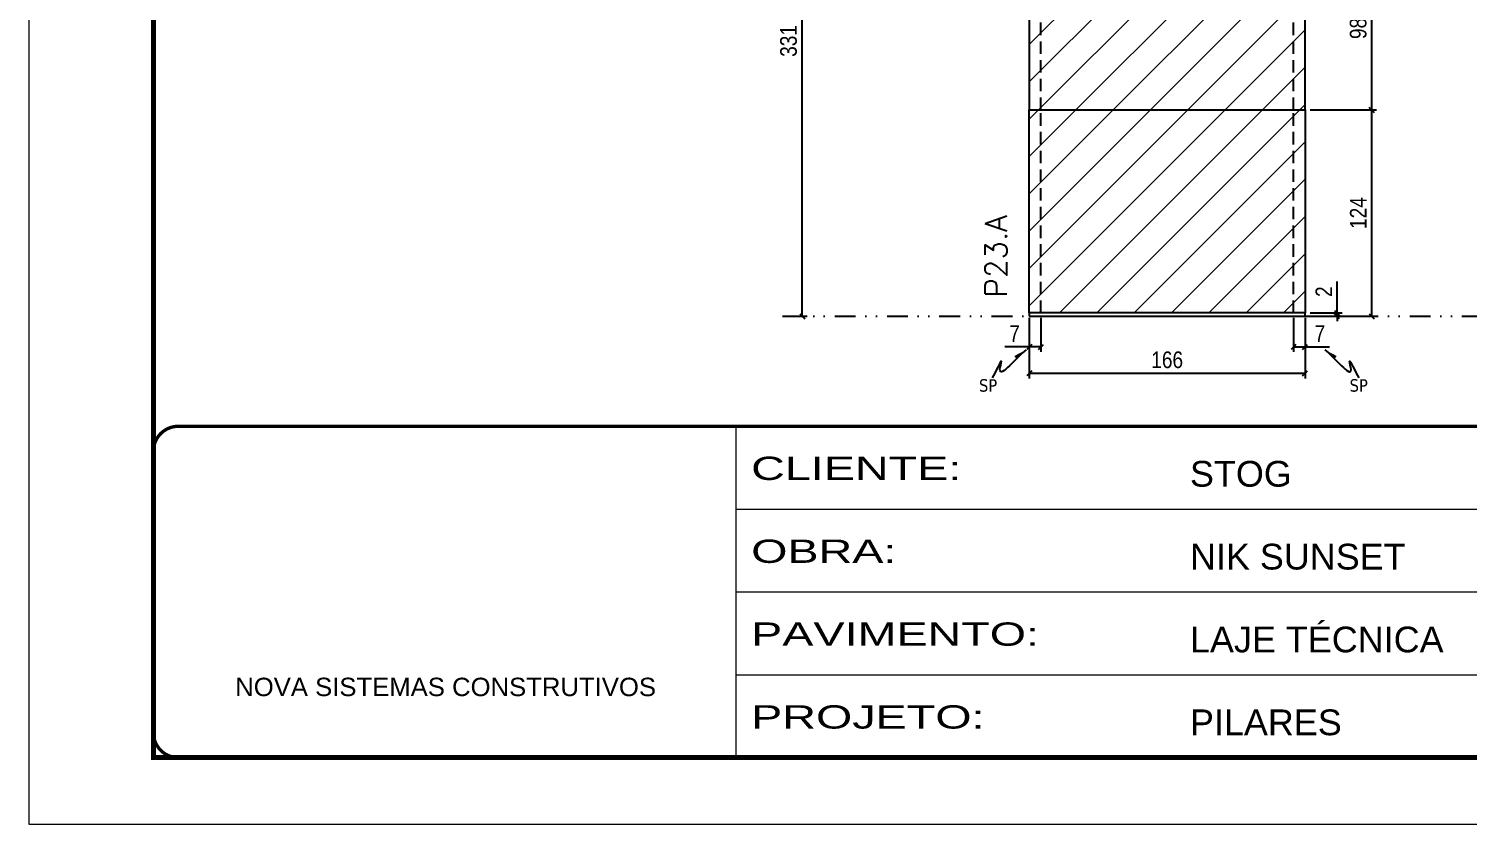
# Model space of a CAD drawing. Extents: x 808 to 7089, y -98 to 17032.
# Drawn here: x 808 to 1674, y 9091 to 9569 of the extents above; entities that cross this region are included whole.
import ezdxf

# ---------------------------------------------------------------- set-up
doc = ezdxf.new("R2010")
doc.units = 0
for name, pattern in [('CONTINUO', [0]), ('DASHED', [0.75, 0.5, -0.25]), ('DIVIDE2', [0.625, 0.25, -0.125, 0, -0.125, 0, -0.125]), ('HIDDEN', [0.375, 0.25, -0.125])]:
    doc.linetypes.add(name, pattern=pattern)
for name, color, linetype in [('COTA', 241, 'Continuous'), ('Nível', 160, 'Continuous'), ('Painéis', 200, 'Continuous'), ('Sarrafo de Pressão', 42, 'HIDDEN'), ('texto', 7, 'Continuous')]:
    doc.layers.add(name, color=color, linetype=linetype)
for name, color, linetype, lineweight in [('Folhas', 255, 'Continuous', 9), ('REAPROVEITAMENTO', 251, 'Continuous', 9), ('SARRAFO DE PRESSAO', 251, 'DASHED', 9), ('Texto Seção', 7, 'Continuous', 15)]:
    doc.layers.add(name, color=color, linetype=linetype, lineweight=lineweight)
doc.styles.add('ARIAL', font='arial.ttf')
doc.styles.add('COTA TECNICA', font='techl___.ttf', dxfattribs={"height": 10})
doc.styles.add('COTA TECNICA-50', font='techl___.ttf', dxfattribs={"height": 10})
doc.styles.add('REGUA-120', font='ROMANS.shx', dxfattribs={"height": 15})
doc.styles.get("Standard").update_dxf_attribs({"font": 'arial.ttf'})
doc.styles.add('Tecnologia', font='')
doc.styles.get('Tecnologia').set_extended_font_data('Forgotten Futurist')
doc.dimstyles.new('COTA PAINEL-50', dxfattribs={"dimtxt": 10, "dimasz": 3, "dimexe": 3, "dimexo": 3, "dimgap": 3, "dimtad": 1, "dimdec": 1, "dimzin": 12, "dimdsep": 46, "dimtxsty": 'COTA TECNICA-50', "dimblk1": 'OBLIQUE', "dimblk2": 'OBLIQUE', "dimsah": 1, "dimcen": 0.9, "dimclrd": 4, "dimclre": 4, "dimclrt": 240, "dimadec": 1, "dimazin": 3, "dimtfac": 1, "dimtdec": 1, "dimtmove": 0, "dimatfit": 3, "dimfxl": 1, "dimtolj": 1, "dimtzin": 12, "dimarcsym": 0})
doc.dimstyles.new('PAINEL', dxfattribs={"dimtxt": 10, "dimasz": 3, "dimexe": 3, "dimexo": 3, "dimgap": 3, "dimtad": 1, "dimdec": 1, "dimzin": 12, "dimdsep": 46, "dimtxsty": 'COTA TECNICA', "dimblk1": 'OBLIQUE', "dimblk2": 'OBLIQUE', "dimsah": 1, "dimcen": 0.9, "dimclrd": 4, "dimclre": 4, "dimclrt": 240, "dimadec": 1, "dimazin": 3, "dimtfac": 1, "dimtdec": 1, "dimtmove": 0, "dimatfit": 3, "dimfxl": 1, "dimtolj": 1, "dimtzin": 12, "dimarcsym": 0})
doc.dimstyles.get("Standard").update_dxf_attribs({"dimtxt": 0.18, "dimasz": 0.18, "dimexe": 0.18, "dimexo": 0.0625, "dimgap": 0.09, "dimtad": 0, "dimtih": 1, "dimtoh": 1, "dimdec": 4, "dimzin": 0, "dimdsep": 46, "dimtxsty": 'Standard', "dimcen": 0.09, "dimadec": 0, "dimazin": 0, "dimtfac": 1, "dimtdec": 4, "dimtofl": 0, "dimtmove": 0, "dimatfit": 3, "dimfxl": 1, "dimtolj": 1, "dimtzin": 0, "dimarcsym": 0})

# ---------------------------------------------------------------- blocks, each defined once
blk = doc.blocks.new('9999999999')
at = {"color": 30, "linetype": 'CONTINUO'}
for p, q in [((98564.56, 34230.21), (98564.56, 34429.45)), ((98564.56, 34379.64), (99583.98, 34379.64)), ((98564.56, 34329.83), (99487.98, 34329.83)), ((98564.56, 34280.02), (99487.98, 34280.02))]:
    blk.add_line(p, q, dxfattribs=at)
at = {"color": 30, "linetype": 'CONTINUO', "const_width": 2}
blk.add_lwpolyline([(99583.98, 34230.21), (99583.98, 34414.45, 0.414214), (99568.98, 34429.45), (98228.98, 34429.45, 0.414214), (98213.98, 34414.45), (98213.98, 34245.21, 0.414214), (98228.98, 34230.21), (99583.98, 34230.21)], format="xyb", dxfattribs=at)
at = {"layer": 'Folhas'}
blk.add_lwpolyline([(98138.98, 34190.21), (99623.98, 34190.21), (99623.98, 35240.21), (98138.98, 35240.21)], close=True, dxfattribs=at)
at = {"layer": 'Folhas', "color": 30, "const_width": 3}
blk.add_lwpolyline([(98213.98, 34230.21), (99583.98, 34230.21), (99583.98, 35200.21), (98213.98, 35200.21)], close=True, dxfattribs=at)
at = {"color": 7, "linetype": 'Continuous', "ltscale": 5, "style": 'ARIAL'}
for s, height, p in [('STOG', 15.483, (98837.68, 34393.13)), ('NIK SUNSET', 15.483, (98837.68, 34343.32)), ('LAJE TÉCNICA', 15.4829, (98837.68, 34293.51)), ('NOVA SISTEMAS CONSTRUTIVOS', 11.0592, (98263.19, 34267.21)), ('PILARES', 15.483, (98837.68, 34243.7))]:
    blk.add_text(s, height=height, dxfattribs=at).set_placement(p)
at = {"layer": 'Folhas', "color": 7, "style": 'Tecnologia', "width": 1.5}
for s, p in [('CLIENTE:', (98573.65, 34397.17)), ('OBRA:', (98573.65, 34347.31)), ('PAVIMENTO:', (98573.65, 34297.5)), ('PROJETO:', (98573.65, 34247.69))]:
    blk.add_text(s, height=14, dxfattribs=at).set_placement(p)
blk = doc.blocks.new('_Oblique')
at = {"color": 0, "linetype": 'ByBlock', "lineweight": -2}
blk.add_line((-0.5, -0.5), (0.5, 0.5), dxfattribs=at)
blk = doc.blocks.new('*D836')
at = {"layer": 'COTA', "color": 4, "lineweight": -2, "transparency": 16777216}
for p, q in [((1264.71, 9727.44), (1276.57, 9727.44)), ((1273.57, 9396.44), (1273.57, 9727.44)), ((1264.71, 9396.44), (1276.57, 9396.44))]:
    blk.add_line(p, q, dxfattribs=at)
at = {"layer": 'Defpoints', "color": 0, "transparency": 16777216}
for p in [(1261.71, 9727.44), (1273.57, 9727.44), (1261.71, 9396.44)]:
    blk.add_point(p, dxfattribs=at)
at = {"layer": 'COTA', "color": 4, "lineweight": -2, "transparency": 16777216, "xscale": 3, "yscale": 3, "zscale": 3}
for p, rotation in [((1273.57, 9727.44), 90), ((1273.57, 9396.44), 270)]:
    blk.add_blockref('_Oblique', p, dxfattribs=dict(at, rotation=rotation))
at = {"layer": 'COTA', "color": 240, "transparency": 16777216, "insert": (1265.35, 9561.94), "char_height": 10, "attachment_point": 5, "rotation": 90, "style": 'COTA TECNICA-50'}
blk.add_mtext('\\A1;331', dxfattribs=at)
blk = doc.blocks.new('*D802')
at = {"layer": 'COTA', "color": 4, "lineweight": -2, "transparency": 16777216}
for p, q in [((1410.17, 9395.44), (1410.17, 9359.08)), ((1576.17, 9395.44), (1576.17, 9359.08)), ((1576.17, 9362.08), (1410.17, 9362.08))]:
    blk.add_line(p, q, dxfattribs=at)
at = {"layer": 'Defpoints', "color": 0, "transparency": 16777216}
for p in [(1410.17, 9398.44), (1576.17, 9398.44), (1410.17, 9362.08)]:
    blk.add_point(p, dxfattribs=at)
at = {"layer": 'COTA', "color": 4, "lineweight": -2, "transparency": 16777216, "xscale": 3, "yscale": 3, "zscale": 3, "rotation": 180}
blk.add_blockref('_Oblique', (1410.17, 9362.08), dxfattribs=at)
at = {"layer": 'COTA', "color": 4, "lineweight": -2, "transparency": 16777216, "xscale": 3, "yscale": 3, "zscale": 3}
blk.add_blockref('_Oblique', (1576.17, 9362.08), dxfattribs=at)
at = {"layer": 'COTA', "color": 240, "transparency": 16777216, "insert": (1493.17, 9370.18), "char_height": 10, "attachment_point": 5, "style": 'COTA TECNICA'}
blk.add_mtext('\\A1;166', dxfattribs=at)
blk = doc.blocks.new('*D803')
at = {"layer": 'COTA', "color": 4, "lineweight": -2, "transparency": 16777216}
for p, q in [((1569.17, 9395.44), (1569.17, 9374.93)), ((1576.17, 9393.44), (1576.17, 9374.93)), ((1569.17, 9377.93), (1576.17, 9377.93)), ((1576.17, 9377.93), (1590.91, 9377.93))]:
    blk.add_line(p, q, dxfattribs=at)
at = {"layer": 'Defpoints', "color": 0, "transparency": 16777216}
for p in [(1569.17, 9398.44), (1576.17, 9396.44), (1576.17, 9377.93)]:
    blk.add_point(p, dxfattribs=at)
at = {"layer": 'COTA', "color": 4, "lineweight": -2, "transparency": 16777216, "xscale": 3, "yscale": 3, "zscale": 3, "rotation": 180}
blk.add_blockref('_Oblique', (1569.17, 9377.93), dxfattribs=at)
at = {"layer": 'COTA', "color": 4, "lineweight": -2, "transparency": 16777216, "xscale": 3, "yscale": 3, "zscale": 3}
blk.add_blockref('_Oblique', (1576.17, 9377.93), dxfattribs=at)
at = {"layer": 'COTA', "color": 240, "transparency": 16777216, "insert": (1585.04, 9386), "char_height": 10, "attachment_point": 5, "style": 'COTA TECNICA-50'}
blk.add_mtext('\\A1;7', dxfattribs=at)
blk = doc.blocks.new('*D804')
at = {"layer": 'COTA', "color": 4, "lineweight": -2, "transparency": 16777216}
for p, q in [((1410.17, 9393.44), (1410.17, 9374.93)), ((1417.17, 9395.44), (1417.17, 9374.93)), ((1410.17, 9377.93), (1395.44, 9377.93)), ((1417.17, 9377.93), (1410.17, 9377.93))]:
    blk.add_line(p, q, dxfattribs=at)
at = {"layer": 'Defpoints', "color": 0, "transparency": 16777216}
for p in [(1417.17, 9398.44), (1410.17, 9396.44), (1410.17, 9377.93)]:
    blk.add_point(p, dxfattribs=at)
at = {"layer": 'COTA', "color": 4, "lineweight": -2, "transparency": 16777216, "xscale": 3, "yscale": 3, "zscale": 3, "rotation": 180}
blk.add_blockref('_Oblique', (1410.17, 9377.93), dxfattribs=at)
at = {"layer": 'COTA', "color": 4, "lineweight": -2, "transparency": 16777216, "xscale": 3, "yscale": 3, "zscale": 3}
blk.add_blockref('_Oblique', (1417.17, 9377.93), dxfattribs=at)
at = {"layer": 'COTA', "color": 240, "transparency": 16777216, "insert": (1401.31, 9386), "char_height": 10, "attachment_point": 5, "style": 'COTA TECNICA-50'}
blk.add_mtext('\\A1;7', dxfattribs=at)
blk = doc.blocks.new('*D805')
at = {"layer": 'COTA', "color": 4, "linetype": 'ByBlock', "lineweight": -2, "transparency": 16777216}
for p, q in [((1579.17, 9520.44), (1619.21, 9520.44)), ((1616.21, 9396.44), (1616.21, 9520.44)), ((1579.17, 9396.44), (1619.21, 9396.44))]:
    blk.add_line(p, q, dxfattribs=at)
at = {"layer": 'Defpoints', "color": 0, "linetype": 'ByBlock', "transparency": 16777216}
for p in [(1576.17, 9520.44), (1616.21, 9520.44), (1576.17, 9396.44)]:
    blk.add_point(p, dxfattribs=at)
at = {"layer": 'COTA', "color": 4, "linetype": 'ByBlock', "lineweight": -2, "transparency": 16777216, "xscale": 3, "yscale": 3, "zscale": 3}
for p, rotation in [((1616.21, 9520.44), 90), ((1616.21, 9396.44), 270)]:
    blk.add_blockref('_Oblique', p, dxfattribs=dict(at, rotation=rotation))
at = {"layer": 'COTA', "color": 240, "linetype": 'ByBlock', "transparency": 16777216, "insert": (1608.14, 9458.44), "char_height": 10, "attachment_point": 5, "rotation": 90, "style": 'COTA TECNICA'}
blk.add_mtext('\\A1;124', dxfattribs=at)
blk = doc.blocks.new('*D806')
at = {"layer": 'COTA', "color": 4, "lineweight": -2, "transparency": 16777216}
for p, q in [((1595.43, 9398.44), (1595.43, 9417.24)), ((1579.17, 9398.44), (1598.43, 9398.44)), ((1595.43, 9396.44), (1595.43, 9398.44)), ((1579.17, 9396.44), (1598.43, 9396.44)), ((1595.43, 9396.44), (1595.43, 9393.44))]:
    blk.add_line(p, q, dxfattribs=at)
at = {"layer": 'Defpoints', "color": 0, "transparency": 16777216}
for p in [(1576.17, 9398.44), (1576.17, 9396.44), (1595.43, 9396.44)]:
    blk.add_point(p, dxfattribs=at)
at = {"layer": 'COTA', "color": 4, "lineweight": -2, "transparency": 16777216, "xscale": 3, "yscale": 3, "zscale": 3}
for p, rotation in [((1595.43, 9398.44), 270), ((1595.43, 9396.44), 90)]:
    blk.add_blockref('_Oblique', p, dxfattribs=dict(at, rotation=rotation))
at = {"layer": 'COTA', "color": 240, "transparency": 16777216, "insert": (1587.43, 9411.19), "char_height": 10, "attachment_point": 5, "rotation": 90, "style": 'COTA TECNICA-50'}
blk.add_mtext('\\A1;2', dxfattribs=at)
blk = doc.blocks.new('*D813')
at = {"layer": 'COTA', "color": 4, "linetype": 'ByBlock', "lineweight": -2, "transparency": 16777216}
for p, q in [((1579.17, 9520.44), (1619.21, 9520.44)), ((1616.21, 9396.44), (1616.21, 9520.44)), ((1579.17, 9396.44), (1619.21, 9396.44))]:
    blk.add_line(p, q, dxfattribs=at)
at = {"layer": 'Defpoints', "color": 0, "linetype": 'ByBlock', "transparency": 16777216}
for p in [(1576.17, 9520.44), (1616.21, 9520.44), (1576.17, 9396.44)]:
    blk.add_point(p, dxfattribs=at)
at = {"layer": 'COTA', "color": 4, "linetype": 'ByBlock', "lineweight": -2, "transparency": 16777216, "xscale": 3, "yscale": 3, "zscale": 3}
for p, rotation in [((1616.21, 9520.44), 90), ((1616.21, 9396.44), 270)]:
    blk.add_blockref('_Oblique', p, dxfattribs=dict(at, rotation=rotation))
at = {"layer": 'COTA', "color": 240, "linetype": 'ByBlock', "transparency": 16777216, "insert": (1608.14, 9458.44), "char_height": 10, "attachment_point": 5, "rotation": 90, "style": 'COTA TECNICA'}
blk.add_mtext('\\A1;124', dxfattribs=at)
blk = doc.blocks.new('*D814')
at = {"layer": 'COTA', "color": 4, "lineweight": -2, "transparency": 16777216}
for p, q in [((1579.17, 9618.44), (1619.21, 9618.44)), ((1616.21, 9520.44), (1616.21, 9618.44)), ((1579.17, 9520.44), (1619.21, 9520.44))]:
    blk.add_line(p, q, dxfattribs=at)
at = {"layer": 'Defpoints', "color": 0, "transparency": 16777216}
for p in [(1576.17, 9618.44), (1616.21, 9618.44), (1576.17, 9520.44)]:
    blk.add_point(p, dxfattribs=at)
at = {"layer": 'COTA', "color": 4, "lineweight": -2, "transparency": 16777216, "xscale": 3, "yscale": 3, "zscale": 3}
for p, rotation in [((1616.21, 9618.44), 90), ((1616.21, 9520.44), 270)]:
    blk.add_blockref('_Oblique', p, dxfattribs=dict(at, rotation=rotation))
at = {"layer": 'COTA', "color": 240, "transparency": 16777216, "insert": (1608.11, 9569.44), "char_height": 10, "attachment_point": 5, "rotation": 90, "style": 'COTA TECNICA-50'}
blk.add_mtext('\\A1;98', dxfattribs=at)

msp = doc.modelspace()

# ---------------------------------------------------------------- hatches: boundary and pattern name
at = {"layer": 'REAPROVEITAMENTO'}
h = msp.add_hatch(dxfattribs=at)
h.set_pattern_fill('ANSI31', color=256, scale=5)
h.paths.add_polyline_path([(1576.17, 9520.44), (1576.17, 9618.44), (1410.17, 9618.44), (1410.17, 9520.44)])
h = msp.add_hatch(dxfattribs=at)
h.set_pattern_fill('ANSI31', color=256, scale=5)
h.paths.add_polyline_path([(1576.17, 9520.44), (1410.17, 9520.44), (1410.17, 9398.44), (1576.17, 9398.44)])

# ---------------------------------------------------------------- linework, layer by layer
at = {"layer": 'Nível', "color": 4, "linetype": 'DIVIDE2', "ltscale": 50}
msp.add_line((1261.71, 9396.44), (2253.17, 9396.44), dxfattribs=at)
at = {"layer": 'Painéis'}
for p, q in [((1410.17, 9618.44), (1410.17, 9520.44)), ((1576.17, 9520.44), (1576.17, 9618.44))]:
    msp.add_line(p, q, dxfattribs=at)
for points in [[(1410.17, 9520.44), (1576.17, 9520.44), (1576.17, 9398.44), (1410.17, 9398.44)], [(1410.17, 9396.44), (1576.17, 9396.44), (1576.17, 9398.44), (1410.17, 9398.44)]]:
    msp.add_lwpolyline(points, close=True, dxfattribs=at)
at = {"layer": 'Sarrafo de Pressão', "ltscale": 30}
for p, q in [((1417.17, 9520.44), (1417.17, 9618.44)), ((1569.17, 9520.44), (1569.17, 9618.44)), ((1417.17, 9398.44), (1417.17, 9520.44)), ((1569.17, 9398.44), (1569.17, 9520.44))]:
    msp.add_line(p, q, dxfattribs=at)

# ---------------------------------------------------------------- block references
at = {"layer": 'SARRAFO DE PRESSAO', "color": 6, "linetype": 'ByBlock'}
msp.add_blockref('9999999999', (-97330.81, -25099.18), dxfattribs=at)

# ---------------------------------------------------------------- texts
at = {"layer": 'texto', "color": 0, "char_height": 7.5, "attachment_point": 5}
for insert in [(1385.4, 9354.76), (1608.42, 9354.76)]:
    msp.add_mtext('{\\fTahoma|b0|i0|c0|p34;\\C4;SP}', dxfattribs=dict(at, insert=insert))
at = {"layer": 'Texto Seção', "insert": (1396.7, 9407.69), "char_height": 13, "width": 285.3299, "attachment_point": 7, "rotation": 90, "style": 'REGUA-120'}
msp.add_mtext('P23.A', dxfattribs=at)

# ---------------------------------------------------------------- dimensions: what is measured, and where the dimension line sits
at = {"layer": 'COTA'}
for base, p1, p2, angle, picture, middle in [((1273.57, 9727.44), (1261.71, 9396.44), (1261.71, 9727.44), 90, '*D836', (1265.35, 9561.94)), ((1616.21, 9618.44), (1576.17, 9520.44), (1576.17, 9618.44), 90, '*D814', (1608.11, 9569.44)), ((1410.17, 9377.93), (1417.17, 9398.44), (1410.17, 9396.44), 180, '*D804', (1401.31, 9386))]:
    dim = msp.add_linear_dim(base=base, p1=p1, p2=p2, angle=angle, dimstyle='COTA PAINEL-50', dxfattribs=at)
    dim.commit()
    dim.dimension.update_dxf_attribs({"geometry": picture, "text_midpoint": middle})
at = {"layer": 'COTA', "linetype": 'ByBlock'}
for picture in ['*D805', '*D813']:
    dim = msp.add_aligned_dim(p1=(1576.17, 9396.44), p2=(1576.17, 9520.44), distance=-40.04, dimstyle='PAINEL', dxfattribs=at)
    dim.commit()
    dim.dimension.update_dxf_attribs({"geometry": picture, "text_midpoint": (1608.14, 9458.44)})
at = {"layer": 'COTA'}
dim = msp.add_linear_dim(base=(1595.43, 9396.44), p1=(1576.17, 9398.44), p2=(1576.17, 9396.44), angle=90, dimstyle='COTA PAINEL-50', dxfattribs=at)
dim.commit()
dim.dimension.update_dxf_attribs({"geometry": '*D806', "text_midpoint": (1595.43, 9411.19), "dimtype": 160})
dim = msp.add_linear_dim(base=(1410.17, 9362.08), p1=(1576.17, 9398.44), p2=(1410.17, 9398.44), angle=180, dimstyle='PAINEL', override={"dimarcsym": 2}, dxfattribs=at)
dim.commit()
dim.dimension.update_dxf_attribs({"geometry": '*D802', "text_midpoint": (1493.17, 9370.18)})
dim = msp.add_linear_dim(base=(1576.17, 9377.93), p1=(1569.17, 9398.44), p2=(1576.17, 9396.44), dimstyle='COTA PAINEL-50', dxfattribs=at)
dim.commit()
dim.dimension.update_dxf_attribs({"geometry": '*D803', "text_midpoint": (1585.04, 9386)})

# ---------------------------------------------------------------- leaders
at = {"layer": 'COTA', "path_type": 1}
for points in [[(1408.35, 9376.26), (1392.56, 9364.42), (1393.49, 9369.23), (1387.93, 9359.45)], [(1588, 9376.26), (1603.79, 9364.42), (1602.86, 9369.23), (1608.42, 9359.45)]]:
    msp.add_leader(points, dimstyle='Standard', override={"dimasz": 8}, dxfattribs=at)

doc.saveas('drawing.dxf')
